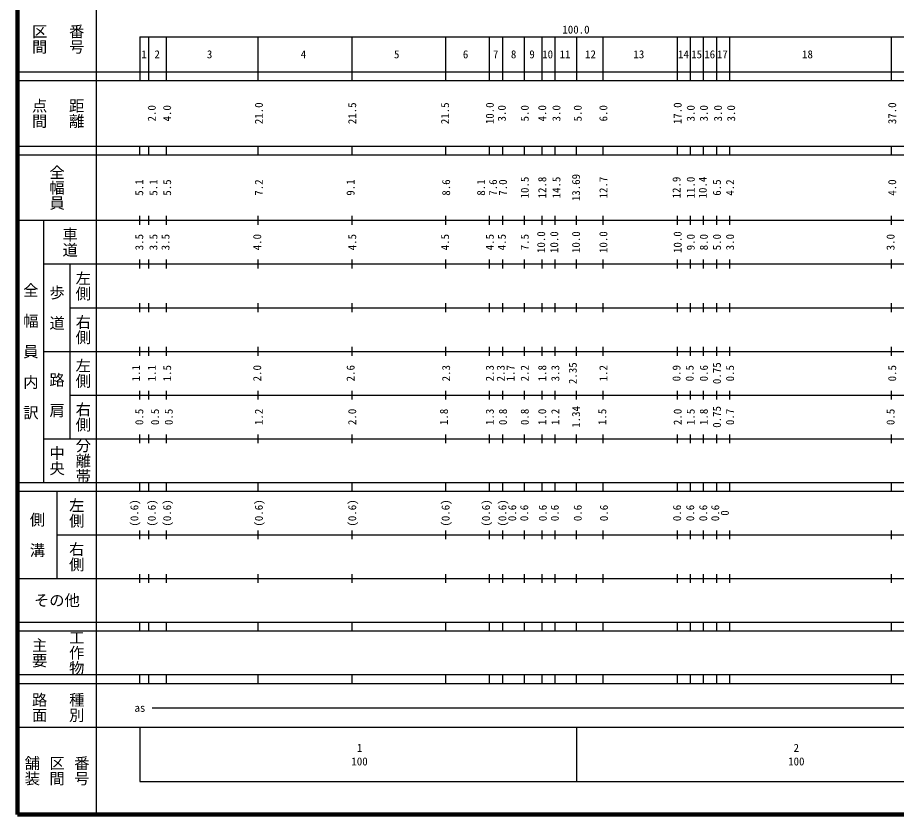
# Model space of a CAD drawing. Units: millimetres on the paper, enlarged 1000 times. Extents: x 40000 to 680000, y 20000 to 380000.
# Drawn here: x 40000 to 241209, y 20000 to 202409 of the extents above; entities that cross this region are included whole.
import ezdxf
from ezdxf.enums import TextEntityAlignment as Align

# ---------------------------------------------------------------- set-up
doc = ezdxf.new("R2010")
doc.units = ezdxf.units.MM
doc.header["$LTSCALE"] = 1000
doc.layers.add('M-TTL', color=2, linetype='Continuous', lineweight=140)
doc.layers.add('M-TTL-BAND', color=7, linetype='Continuous', lineweight=25)
doc.styles.add('@ＭＳ ゴシック', font='')
doc.styles.add('ＭＳ ゴシック', font='')
doc.styles.get('@ＭＳ ゴシック').set_extended_font_data('@MS Gothic')
doc.styles.get('ＭＳ ゴシック').set_extended_font_data('MS Gothic')

msp = doc.modelspace()

# ---------------------------------------------------------------- linework, layer by layer
at = {"layer": 'M-TTL'}
for p, q in [((40000, 380000), (40000, 20000)), ((40000, 20000), (680000, 20000))]:
    msp.add_line(p, q, dxfattribs=at)
at = {"layer": 'M-TTL-BAND'}
for p, q in [((58000, 370000), (58000, 20000)), ((68000, 198000), (579000, 198000)), ((68000, 198000), (68000, 188000)), ((70000, 198000), (70000, 188000)), ((74000, 198000), (74000, 188000)), ((95000, 198000), (95000, 188000)), ((116500, 198000), (116500, 188000)), ((138000, 198000), (138000, 188000)), ((148000, 198000), (148000, 188000)), ((151000, 198000), (151000, 188000)), ((156000, 198000), (156000, 188000)), ((160000, 198000), (160000, 188000)), ((163000, 198000), (163000, 188000)), ((168000, 198000), (168000, 188000)), ((174000, 198000), (174000, 188000)), ((191000, 198000), (191000, 188000)), ((194000, 198000), (194000, 188000)), ((197000, 198000), (197000, 188000)), ((200000, 198000), (200000, 188000)), ((203000, 198000), (203000, 188000)), ((240000, 198000), (240000, 188000)), ((40000, 190000), (579000, 190000)), ((40000, 188000), (579000, 188000)), ((40000, 173000), (579000, 173000)), ((68000, 171000), (68000, 173000)), ((70000, 173000), (70000, 171000)), ((74000, 173000), (74000, 171000)), ((95000, 173000), (95000, 171000)), ((116500, 173000), (116500, 171000)), ((138000, 173000), (138000, 171000)), ((148000, 173000), (148000, 171000)), ((151000, 173000), (151000, 171000)), ((156000, 173000), (156000, 171000)), ((160000, 173000), (160000, 171000)), ((163000, 173000), (163000, 171000)), ((168000, 171000), (168000, 173000)), ((174000, 173000), (174000, 171000)), ((191000, 173000), (191000, 171000)), ((194000, 173000), (194000, 171000)), ((197000, 173000), (197000, 171000)), ((200000, 173000), (200000, 171000)), ((203000, 173000), (203000, 171000)), ((240000, 173000), (240000, 171000)), ((40000, 171000), (579000, 171000)), ((68000, 155000), (68000, 157000)), ((70000, 157000), (70000, 155000)), ((74000, 157000), (74000, 155000)), ((95000, 157000), (95000, 155000)), ((116500, 157000), (116500, 155000)), ((138000, 157000), (138000, 155000)), ((148000, 157000), (148000, 155000)), ((151000, 157000), (151000, 155000)), ((156000, 157000), (156000, 155000)), ((160000, 157000), (160000, 155000)), ((163000, 157000), (163000, 155000)), ((168000, 155000), (168000, 157000)), ((174000, 157000), (174000, 155000)), ((191000, 157000), (191000, 155000)), ((194000, 157000), (194000, 155000)), ((197000, 157000), (197000, 155000)), ((200000, 157000), (200000, 155000)), ((203000, 157000), (203000, 155000)), ((240000, 157000), (240000, 155000)), ((40000, 156000), (579000, 156000)), ((46000, 96000), (46000, 156000)), ((68000, 145000), (68000, 147000)), ((70000, 147000), (70000, 145000)), ((74000, 147000), (74000, 145000)), ((95000, 147000), (95000, 145000)), ((116500, 147000), (116500, 145000)), ((138000, 147000), (138000, 145000)), ((148000, 147000), (148000, 145000)), ((151000, 147000), (151000, 145000)), ((156000, 147000), (156000, 145000)), ((160000, 147000), (160000, 145000)), ((163000, 147000), (163000, 145000)), ((168000, 145000), (168000, 147000)), ((174000, 147000), (174000, 145000)), ((191000, 147000), (191000, 145000)), ((194000, 147000), (194000, 145000)), ((197000, 147000), (197000, 145000)), ((200000, 147000), (200000, 145000)), ((203000, 147000), (203000, 145000)), ((240000, 147000), (240000, 145000)), ((46000, 146000), (579000, 146000)), ((52000, 146000), (52000, 106000)), ((68000, 135000), (68000, 137000)), ((70000, 137000), (70000, 135000)), ((74000, 137000), (74000, 135000)), ((95000, 137000), (95000, 135000)), ((116500, 137000), (116500, 135000)), ((138000, 137000), (138000, 135000)), ((148000, 137000), (148000, 135000)), ((151000, 137000), (151000, 135000)), ((156000, 137000), (156000, 135000)), ((160000, 137000), (160000, 135000)), ((163000, 137000), (163000, 135000)), ((168000, 135000), (168000, 137000)), ((174000, 137000), (174000, 135000)), ((191000, 137000), (191000, 135000)), ((194000, 137000), (194000, 135000)), ((197000, 137000), (197000, 135000)), ((200000, 137000), (200000, 135000)), ((203000, 137000), (203000, 135000)), ((240000, 137000), (240000, 135000)), ((52000, 136000), (579000, 136000)), ((68000, 125000), (68000, 127000)), ((70000, 127000), (70000, 125000)), ((74000, 127000), (74000, 125000)), ((95000, 127000), (95000, 125000)), ((116500, 127000), (116500, 125000)), ((138000, 127000), (138000, 125000)), ((148000, 127000), (148000, 125000)), ((151000, 127000), (151000, 125000)), ((156000, 127000), (156000, 125000)), ((160000, 127000), (160000, 125000)), ((163000, 127000), (163000, 125000)), ((168000, 125000), (168000, 127000)), ((174000, 127000), (174000, 125000)), ((191000, 127000), (191000, 125000)), ((194000, 127000), (194000, 125000)), ((197000, 127000), (197000, 125000)), ((200000, 127000), (200000, 125000)), ((203000, 127000), (203000, 125000)), ((240000, 127000), (240000, 125000)), ((46000, 126000), (579000, 126000)), ((68000, 115000), (68000, 117000)), ((70000, 117000), (70000, 115000)), ((74000, 117000), (74000, 115000)), ((95000, 117000), (95000, 115000)), ((116500, 117000), (116500, 115000)), ((138000, 117000), (138000, 115000)), ((148000, 117000), (148000, 115000)), ((151000, 117000), (151000, 115000)), ((156000, 117000), (156000, 115000)), ((160000, 117000), (160000, 115000)), ((163000, 117000), (163000, 115000)), ((168000, 115000), (168000, 117000)), ((174000, 117000), (174000, 115000)), ((191000, 117000), (191000, 115000)), ((194000, 117000), (194000, 115000)), ((197000, 117000), (197000, 115000)), ((200000, 117000), (200000, 115000)), ((203000, 117000), (203000, 115000)), ((240000, 117000), (240000, 115000)), ((52000, 116000), (579000, 116000)), ((68000, 105000), (68000, 107000)), ((70000, 107000), (70000, 105000)), ((74000, 107000), (74000, 105000)), ((95000, 107000), (95000, 105000)), ((116500, 107000), (116500, 105000)), ((138000, 107000), (138000, 105000)), ((148000, 107000), (148000, 105000)), ((151000, 107000), (151000, 105000)), ((156000, 107000), (156000, 105000)), ((160000, 107000), (160000, 105000)), ((163000, 107000), (163000, 105000)), ((168000, 105000), (168000, 107000)), ((174000, 107000), (174000, 105000)), ((191000, 107000), (191000, 105000)), ((194000, 107000), (194000, 105000)), ((197000, 107000), (197000, 105000)), ((200000, 107000), (200000, 105000)), ((203000, 107000), (203000, 105000)), ((240000, 107000), (240000, 105000)), ((46000, 106000), (579000, 106000)), ((40000, 96000), (579000, 96000)), ((68000, 94000), (68000, 96000)), ((70000, 96000), (70000, 94000)), ((74000, 96000), (74000, 94000)), ((95000, 96000), (95000, 94000)), ((116500, 96000), (116500, 94000)), ((138000, 96000), (138000, 94000)), ((148000, 96000), (148000, 94000)), ((151000, 96000), (151000, 94000)), ((156000, 96000), (156000, 94000)), ((160000, 96000), (160000, 94000)), ((163000, 96000), (163000, 94000)), ((168000, 94000), (168000, 96000)), ((174000, 96000), (174000, 94000)), ((191000, 96000), (191000, 94000)), ((194000, 96000), (194000, 94000)), ((197000, 96000), (197000, 94000)), ((200000, 96000), (200000, 94000)), ((203000, 96000), (203000, 94000)), ((240000, 96000), (240000, 94000)), ((40000, 94000), (579000, 94000)), ((49000, 94000), (49000, 74000)), ((68000, 83000), (68000, 85000)), ((70000, 85000), (70000, 83000)), ((74000, 85000), (74000, 83000)), ((95000, 85000), (95000, 83000)), ((116500, 85000), (116500, 83000)), ((138000, 85000), (138000, 83000)), ((148000, 85000), (148000, 83000)), ((151000, 85000), (151000, 83000)), ((156000, 85000), (156000, 83000)), ((160000, 85000), (160000, 83000)), ((163000, 85000), (163000, 83000)), ((168000, 83000), (168000, 85000)), ((174000, 85000), (174000, 83000)), ((191000, 85000), (191000, 83000)), ((194000, 85000), (194000, 83000)), ((197000, 85000), (197000, 83000)), ((200000, 85000), (200000, 83000)), ((203000, 85000), (203000, 83000)), ((240000, 85000), (240000, 83000)), ((49000, 84000), (579000, 84000)), ((68000, 73000), (68000, 75000)), ((70000, 75000), (70000, 73000)), ((74000, 75000), (74000, 73000)), ((95000, 75000), (95000, 73000)), ((116500, 75000), (116500, 73000)), ((138000, 75000), (138000, 73000)), ((148000, 75000), (148000, 73000)), ((151000, 75000), (151000, 73000)), ((156000, 75000), (156000, 73000)), ((160000, 75000), (160000, 73000)), ((163000, 75000), (163000, 73000)), ((168000, 73000), (168000, 75000)), ((174000, 75000), (174000, 73000)), ((191000, 75000), (191000, 73000)), ((194000, 75000), (194000, 73000)), ((197000, 75000), (197000, 73000)), ((200000, 75000), (200000, 73000)), ((203000, 75000), (203000, 73000)), ((240000, 75000), (240000, 73000)), ((40000, 74000), (579000, 74000)), ((40000, 64000), (579000, 64000)), ((68000, 62000), (68000, 64000)), ((70000, 64000), (70000, 62000)), ((74000, 64000), (74000, 62000)), ((95000, 64000), (95000, 62000)), ((116500, 64000), (116500, 62000)), ((138000, 64000), (138000, 62000)), ((148000, 64000), (148000, 62000)), ((151000, 64000), (151000, 62000)), ((156000, 64000), (156000, 62000)), ((160000, 64000), (160000, 62000)), ((163000, 64000), (163000, 62000)), ((168000, 62000), (168000, 64000)), ((174000, 64000), (174000, 62000)), ((191000, 64000), (191000, 62000)), ((194000, 64000), (194000, 62000)), ((197000, 64000), (197000, 62000)), ((200000, 64000), (200000, 62000)), ((203000, 64000), (203000, 62000)), ((240000, 64000), (240000, 62000)), ((40000, 62000), (579000, 62000)), ((40000, 52000), (579000, 52000)), ((68000, 50000), (68000, 52000)), ((70000, 52000), (70000, 50000)), ((74000, 52000), (74000, 50000)), ((95000, 52000), (95000, 50000)), ((116500, 52000), (116500, 50000)), ((138000, 52000), (138000, 50000)), ((148000, 52000), (148000, 50000)), ((151000, 52000), (151000, 50000)), ((156000, 52000), (156000, 50000)), ((160000, 52000), (160000, 50000)), ((163000, 52000), (163000, 50000)), ((168000, 50000), (168000, 52000)), ((174000, 52000), (174000, 50000)), ((191000, 52000), (191000, 50000)), ((194000, 52000), (194000, 50000)), ((197000, 52000), (197000, 50000)), ((200000, 52000), (200000, 50000)), ((203000, 52000), (203000, 50000)), ((240000, 52000), (240000, 50000)), ((40000, 50000), (579000, 50000)), ((70805, 44406), (565903, 44406)), ((40000, 40000), (579000, 40000)), ((68000, 40000), (68000, 27500)), ((168000, 40000), (168000, 27500)), ((68000, 27500), (579000, 27500))]:
    msp.add_line(p, q, dxfattribs=at)

# ---------------------------------------------------------------- texts
for s, height, rotation, style, p in [('区間', 2566, 270, '@ＭＳ ゴシック', (45000, 197500)), ('番号', 2566, 270, '@ＭＳ ゴシック', (53500, 197500)), ('点間', 2566, 270, '@ＭＳ ゴシック', (45000, 180500)), ('距離', 2566, 270, '@ＭＳ ゴシック', (53500, 180500)), ('2.0', 1833, 90, 'ＭＳ ゴシック', (70715, 180500)), ('4.0', 1833, 90, 'ＭＳ ゴシック', (74230, 180500)), ('21.0', 1833, 90, 'ＭＳ ゴシック', (95231, 180500)), ('21.5', 1833, 90, 'ＭＳ ゴシック', (116607, 180500)), ('21.5', 1833, 90, 'ＭＳ ゴシック', (137858, 180500)), ('10.0', 1833, 90, 'ＭＳ ゴシック', (148108, 180500)), ('3.0', 1833, 90, 'ＭＳ ゴシック', (150858, 180500)), ('5.0', 1833, 90, 'ＭＳ ゴシック', (156108, 180500)), ('4.0', 1833, 90, 'ＭＳ ゴシック', (160108, 180500)), ('3.0', 1833, 90, 'ＭＳ ゴシック', (163359, 180500)), ('5.0', 1833, 90, 'ＭＳ ゴシック', (168230, 180500)), ('6.0', 1833, 90, 'ＭＳ ゴシック', (174109, 180500)), ('17.0', 1833, 90, 'ＭＳ ゴシック', (191110, 180500)), ('3.0', 1833, 90, 'ＭＳ ゴシック', (194110, 180500)), ('3.0', 1833, 90, 'ＭＳ ゴシック', (197110, 180500)), ('3.0', 1833, 90, 'ＭＳ ゴシック', (200360, 180500)), ('3.0', 1833, 90, 'ＭＳ ゴシック', (203360, 180500)), ('37.0', 1833, 90, 'ＭＳ ゴシック', (240236, 180500)), ('全幅員', 2566, 270, '@ＭＳ ゴシック', (49000, 163500)), ('5.1', 1833, 90, 'ＭＳ ゴシック', (67855, 163500)), ('5.1', 1833, 90, 'ＭＳ ゴシック', (71090, 163500)), ('5.5', 1833, 90, 'ＭＳ ゴシック', (74230, 163500)), ('7.2', 1833, 90, 'ＭＳ ゴシック', (95231, 163500)), ('9.1', 1833, 90, 'ＭＳ ゴシック', (116232, 163500)), ('8.6', 1833, 90, 'ＭＳ ゴシック', (138108, 163500)), ('8.1', 1833, 90, 'ＭＳ ゴシック', (146108, 163500)), ('7.6', 1833, 90, 'ＭＳ ゴシック', (148858, 163500)), ('7.0', 1833, 90, 'ＭＳ ゴシック', (151108, 163500)), ('10.5', 1833, 90, 'ＭＳ ゴシック', (156108, 163500)), ('12.8', 1833, 90, 'ＭＳ ゴシック', (160108, 163500)), ('14.5', 1833, 90, 'ＭＳ ゴシック', (163359, 163500)), ('13.69', 1833, 90, 'ＭＳ ゴシック', (167855, 163500)), ('12.7', 1833, 90, 'ＭＳ ゴシック', (174109, 163500)), ('12.9', 1833, 90, 'ＭＳ ゴシック', (190860, 163500)), ('11.0', 1833, 90, 'ＭＳ ゴシック', (194110, 163500)), ('10.4', 1833, 90, 'ＭＳ ゴシック', (196860, 163500)), ('6.5', 1833, 90, 'ＭＳ ゴシック', (200110, 163500)), ('4.2', 1833, 90, 'ＭＳ ゴシック', (203110, 163500)), ('4.0', 1833, 90, 'ＭＳ ゴシック', (240236, 163500)), ('車道', 2566, 270, '@ＭＳ ゴシック', (52000, 151000)), ('10.0', 1833, 90, 'ＭＳ ゴシック', (159858, 151000)), ('10.0', 1833, 90, 'ＭＳ ゴシック', (162859, 151000)), ('10.0', 1833, 90, 'ＭＳ ゴシック', (167855, 151000)), ('10.0', 1833, 90, 'ＭＳ ゴシック', (174109, 151000)), ('10.0', 1833, 90, 'ＭＳ ゴシック', (191110, 151000)), ('3.5', 1833, 90, 'ＭＳ ゴシック', (67855, 151000)), ('3.5', 1833, 90, 'ＭＳ ゴシック', (71090, 151000)), ('3.5', 1833, 90, 'ＭＳ ゴシック', (73855, 151000)), ('4.0', 1833, 90, 'ＭＳ ゴシック', (94856, 151000)), ('4.5', 1833, 90, 'ＭＳ ゴシック', (116607, 151000)), ('4.5', 1833, 90, 'ＭＳ ゴシック', (137858, 151000)), ('4.5', 1833, 90, 'ＭＳ ゴシック', (148108, 151000)), ('4.5', 1833, 90, 'ＭＳ ゴシック', (150858, 151000)), ('7.5', 1833, 90, 'ＭＳ ゴシック', (156108, 151000)), ('9.0', 1833, 90, 'ＭＳ ゴシック', (194110, 151000)), ('8.0', 1833, 90, 'ＭＳ ゴシック', (197110, 151000)), ('5.0', 1833, 90, 'ＭＳ ゴシック', (200110, 151000)), ('3.0', 1833, 90, 'ＭＳ ゴシック', (203110, 151000)), ('3.0', 1833, 90, 'ＭＳ ゴシック', (239861, 151000)), ('左側', 2566, 270, '@ＭＳ ゴシック', (55000, 141000)), ('全\u3000幅\u3000員\u3000内\u3000訳', 2566, 270, '@ＭＳ ゴシック', (43000, 126000)), ('歩\u3000道', 2566, 270, '@ＭＳ ゴシック', (49000, 136000)), ('右側', 2566, 270, '@ＭＳ ゴシック', (55000, 131000)), ('左側', 2566, 270, '@ＭＳ ゴシック', (55000, 121000)), ('1.1', 1833, 90, 'ＭＳ ゴシック', (67105, 121000)), ('1.1', 1833, 90, 'ＭＳ ゴシック', (70715, 121000)), ('2.0', 1833, 90, 'ＭＳ ゴシック', (94856, 121000)), ('2.6', 1833, 90, 'ＭＳ ゴシック', (116232, 121000)), ('1.7', 1833, 90, 'ＭＳ ゴシック', (152858, 121000)), ('2.2', 1833, 90, 'ＭＳ ゴシック', (156108, 121000)), ('1.8', 1833, 90, 'ＭＳ ゴシック', (160108, 121000)), ('2.35', 1833, 90, 'ＭＳ ゴシック', (167105, 121000)), ('1.2', 1833, 90, 'ＭＳ ゴシック', (174109, 121000)), ('0.6', 1833, 90, 'ＭＳ ゴシック', (197110, 121000)), ('0.75', 1833, 90, 'ＭＳ ゴシック', (200110, 121000)), ('路\u3000肩', 2566, 270, '@ＭＳ ゴシック', (49000, 116000)), ('1.5', 1833, 90, 'ＭＳ ゴシック', (74230, 121000)), ('2.3', 1833, 90, 'ＭＳ ゴシック', (138108, 121000)), ('2.3', 1833, 90, 'ＭＳ ゴシック', (148108, 121000)), ('2.3', 1833, 90, 'ＭＳ ゴシック', (150608, 121000)), ('3.3', 1833, 90, 'ＭＳ ゴシック', (163109, 121000)), ('0.9', 1833, 90, 'ＭＳ ゴシック', (190860, 121000)), ('0.5', 1833, 90, 'ＭＳ ゴシック', (193860, 121000)), ('0.5', 1833, 90, 'ＭＳ ゴシック', (203110, 121000)), ('0.5', 1833, 90, 'ＭＳ ゴシック', (240236, 121000)), ('右側', 2566, 270, '@ＭＳ ゴシック', (55000, 111000)), ('0.5', 1833, 90, 'ＭＳ ゴシック', (67855, 111000)), ('0.5', 1833, 90, 'ＭＳ ゴシック', (71465, 111000)), ('0.5', 1833, 90, 'ＭＳ ゴシック', (74605, 111000)), ('1.2', 1833, 90, 'ＭＳ ゴシック', (95231, 111000)), ('2.0', 1833, 90, 'ＭＳ ゴシック', (116607, 111000)), ('1.8', 1833, 90, 'ＭＳ ゴシック', (137608, 111000)), ('1.3', 1833, 90, 'ＭＳ ゴシック', (148108, 111000)), ('0.8', 1833, 90, 'ＭＳ ゴシック', (151108, 111000)), ('0.8', 1833, 90, 'ＭＳ ゴシック', (156108, 111000)), ('1.0', 1833, 90, 'ＭＳ ゴシック', (160108, 111000)), ('1.2', 1833, 90, 'ＭＳ ゴシック', (163109, 111000)), ('1.34', 1833, 90, 'ＭＳ ゴシック', (167855, 111000)), ('1.5', 1833, 90, 'ＭＳ ゴシック', (173859, 111000)), ('2.0', 1833, 90, 'ＭＳ ゴシック', (191110, 111000)), ('1.5', 1833, 90, 'ＭＳ ゴシック', (194110, 111000)), ('1.8', 1833, 90, 'ＭＳ ゴシック', (197110, 111000)), ('0.75', 1833, 90, 'ＭＳ ゴシック', (200110, 111000)), ('0.7', 1833, 90, 'ＭＳ ゴシック', (203110, 111000)), ('0.5', 1833, 90, 'ＭＳ ゴシック', (239861, 111000)), ('分離帯', 2566, 270, '@ＭＳ ゴシック', (55000, 101000)), ('中央', 2566, 270, '@ＭＳ ゴシック', (49000, 101000)), ('左側', 2566, 270, '@ＭＳ ゴシック', (53500, 89000)), ('(0.6)', 1833, 90, 'ＭＳ ゴシック', (66730, 89000)), ('(0.6)', 1833, 90, 'ＭＳ ゴシック', (70715, 89000)), ('(0.6)', 1833, 90, 'ＭＳ ゴシック', (74230, 89000)), ('(0.6)', 1833, 90, 'ＭＳ ゴシック', (95231, 89000)), ('(0.6)', 1833, 90, 'ＭＳ ゴシック', (116607, 89000)), ('(0.6)', 1833, 90, 'ＭＳ ゴシック', (137983, 89000)), ('(0.6)', 1833, 90, 'ＭＳ ゴシック', (147233, 89000)), ('(0.6)', 1833, 90, 'ＭＳ ゴシック', (150983, 89000)), ('0.6', 1833, 90, 'ＭＳ ゴシック', (153233, 89000)), ('0.6', 1833, 90, 'ＭＳ ゴシック', (155983, 89000)), ('0.6', 1833, 90, 'ＭＳ ゴシック', (160233, 89000)), ('0.6', 1833, 90, 'ＭＳ ゴシック', (162984, 89000)), ('0.6', 1833, 90, 'ＭＳ ゴシック', (168234, 89000)), ('0.6', 1833, 90, 'ＭＳ ゴシック', (174234, 89000)), ('0.6', 1833, 90, 'ＭＳ ゴシック', (190985, 89000)), ('0.6', 1833, 90, 'ＭＳ ゴシック', (193985, 89000)), ('0.6', 1833, 90, 'ＭＳ ゴシック', (196972, 89000)), ('0.6', 1833, 90, 'ＭＳ ゴシック', (199717, 89000)), ('側\u3000溝', 2566, 270, '@ＭＳ ゴシック', (44500, 84000)), ('0', 1833, 90, 'ＭＳ ゴシック', (201912, 89000)), ('右側', 2566, 270, '@ＭＳ ゴシック', (53500, 79000)), ('工作物', 2566, 270, '@ＭＳ ゴシック', (53500, 57000)), ('主要', 2566, 270, '@ＭＳ ゴシック', (45000, 57000)), ('路面', 2566, 270, '@ＭＳ ゴシック', (45000, 44500)), ('種別', 2566, 270, '@ＭＳ ゴシック', (53500, 44500)), ('舗装', 2566, 270, '@ＭＳ ゴシック', (43333, 30000)), ('区間', 2566, 270, '@ＭＳ ゴシック', (49000, 30000)), ('番号', 2566, 270, '@ＭＳ ゴシック', (54667, 30000))]:
    msp.add_text(s, height=height, rotation=rotation, dxfattribs=dict(at, style=style)).set_placement(p, align=Align.MIDDLE_CENTER)
at = {"layer": 'M-TTL-BAND', "style": 'ＭＳ ゴシック'}
msp.add_text('100.0', height=1833, dxfattribs=at).set_placement((167844, 198195), align=Align.BOTTOM_CENTER)
for s, height, p in [('1', 1833, (68956, 194000)), ('2', 1833, (71956, 194000)), ('3', 1833, (83956, 194000)), ('4', 1833, (105457, 194000)), ('5', 1833, (126791, 194000)), ('6', 1833, (142569, 194000)), ('7', 1833, (149459, 194000)), ('8', 1833, (153570, 194000)), ('9', 1833, (157792, 194000)), ('10', 1833, (161348, 194000)), ('11', 1833, (165348, 194000)), ('12', 1833, (171170, 194000)), ('13', 1833, (182238, 194000)), ('14', 1833, (192460, 194000)), ('15', 1833, (195460, 194000)), ('16', 1833, (198460, 194000)), ('17', 1833, (201349, 194000)), ('18', 1833, (220850, 194000)), ('その他', 2566, (49000, 69000)), ('as', 1833, (68006, 44406)), ('1', 1833, (118288, 35238)), ('2', 1833, (218288, 35238)), ('100', 1833, (118288, 32131)), ('100', 1833, (218288, 32131))]:
    msp.add_text(s, height=height, dxfattribs=at).set_placement(p, align=Align.MIDDLE_CENTER)

doc.saveas('drawing.dxf')
